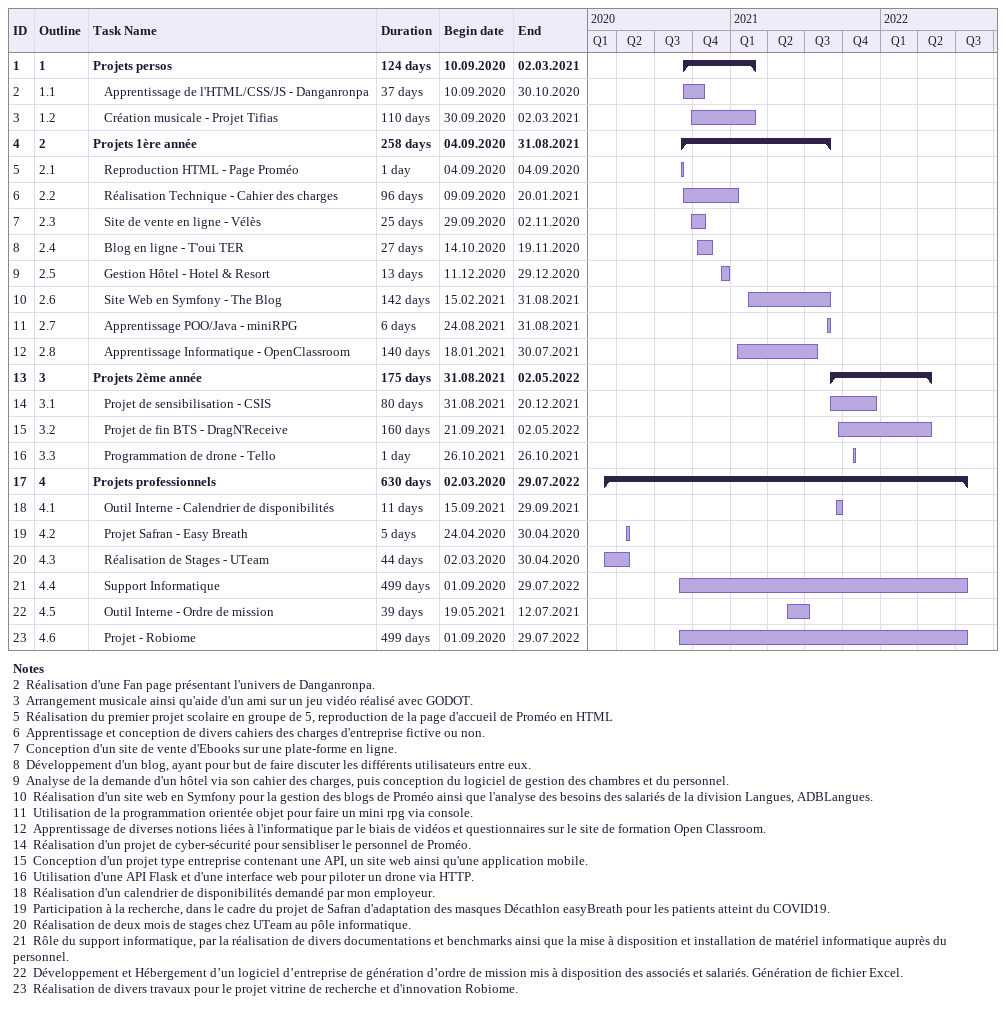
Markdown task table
| ID | WBS | Task | Duration | Start | Finish |
|---|---|---|---|---|---|
| 1 | 1 | **Projets persos** | 124d | 2020-09-10 | 2021-03-02 |
| 2 | 1.1 | Apprentissage de l'HTML/CSS/JS - Danganronpa | 37d | 2020-09-10 | 2020-10-30 |
| 3 | 1.2 | Création musicale - Projet Tifias | 110d | 2020-09-30 | 2021-03-02 |
| 4 | 2 | **Projets 1ère année** | 258d | 2020-09-04 | 2021-08-31 |
| 5 | 2.1 | Reproduction HTML - Page Proméo | 1d | 2020-09-04 | 2020-09-04 |
| 6 | 2.2 | Réalisation Technique - Cahier des charges | 96d | 2020-09-09 | 2021-01-20 |
| 7 | 2.3 | Site de vente en ligne - Vélès | 25d | 2020-09-29 | 2020-11-02 |
| 8 | 2.4 | Blog en ligne - T'oui TER | 27d | 2020-10-14 | 2020-11-19 |
| 9 | 2.5 | Gestion Hôtel - Hotel & Resort | 13d | 2020-12-11 | 2020-12-29 |
| 10 | 2.6 | Site Web en Symfony - The Blog | 142d | 2021-02-15 | 2021-08-31 |
| 11 | 2.7 | Apprentissage POO/Java - miniRPG | 6d | 2021-08-24 | 2021-08-31 |
| 12 | 2.8 | Apprentissage Informatique - OpenClassroom | 140d | 2021-01-18 | 2021-07-30 |
| 13 | 3 | **Projets 2ème année** | 175d | 2021-08-31 | 2022-05-02 |
| 14 | 3.1 | Projet de sensibilisation - CSIS | 80d | 2021-08-31 | 2021-12-20 |
| 15 | 3.2 | Projet de fin BTS - DragN'Receive | 160d | 2021-09-21 | 2022-05-02 |
| 16 | 3.3 | Programmation de drone - Tello | 1d | 2021-10-26 | 2021-10-26 |
| 17 | 4 | **Projets professionnels** | 630d | 2020-03-02 | 2022-07-29 |
| 18 | 4.1 | Outil Interne - Calendrier de disponibilités | 11d | 2021-09-15 | 2021-09-29 |
| 19 | 4.2 | Projet Safran - Easy Breath | 5d | 2020-04-24 | 2020-04-30 |
| 20 | 4.3 | Réalisation de Stages - UTeam | 44d | 2020-03-02 | 2020-04-30 |
| 21 | 4.4 | Support Informatique | 499d | 2020-09-01 | 2022-07-29 |
| 22 | 4.5 | Outil Interne - Ordre de mission | 39d | 2021-05-19 | 2021-07-12 |
| 23 | 4.6 | Projet - Robiome | 499d | 2020-09-01 | 2022-07-29 |

Notes
- 2: Réalisation d'une Fan page présentant l'univers de Danganronpa.
- 3: Arrangement musicale ainsi qu'aide d'un ami sur un jeu vidéo réalisé avec GODOT.
- 5: Réalisation du premier projet scolaire en groupe de 5, reproduction de la page d'accueil de Proméo en HTML
- 6: Apprentissage et conception de divers cahiers des charges d'entreprise fictive ou non.
- 7: Conception d'un site de vente d'Ebooks sur une plate-forme en ligne.
- 8: Développement d'un blog, ayant pour but de faire discuter les différents utilisateurs entre eux.
- 9: Analyse de la demande d'un hôtel via son cahier des charges, puis conception du logiciel de gestion des chambres et du personnel.
- 10: Réalisation d'un site web en Symfony pour la gestion des blogs de Proméo ainsi que l'analyse des besoins des salariés de la division Langues, ADBLangues.
- 11: Utilisation de la programmation orientée objet pour faire un mini rpg via console.
- 12: Apprentissage de diverses notions liées à l'informatique par le biais de vidéos et questionnaires sur le site de formation Open Classroom.
- 14: Réalisation d'un projet de cyber-sécurité pour sensibliser le personnel de Proméo.
- 15: Conception d'un projet type entreprise contenant une API, un site web ainsi qu'une application mobile.
- 16: Utilisation d'une API Flask et d'une interface web pour piloter un drone via HTTP.
- 18: Réalisation d'un calendrier de disponibilités demandé par mon employeur.
- 19: Participation à la recherche, dans le cadre du projet de Safran d'adaptation des masques Décathlon easyBreath pour les patients atteint du COVID19.
- 20: Réalisation de deux mois de stages chez UTeam au pôle informatique.
- 21: Rôle du support informatique, par la réalisation de divers documentations et benchmarks ainsi que la mise à disposition et installation de matériel informatique auprès du personnel.
- 22: Développement et Hébergement d’un logiciel d’entreprise de génération d’ordre de mission mis à disposition des associés et salariés. Génération de fichier Excel.
- 23: Réalisation de divers travaux pour le projet vitrine de recherche et d'innovation Robiome.
